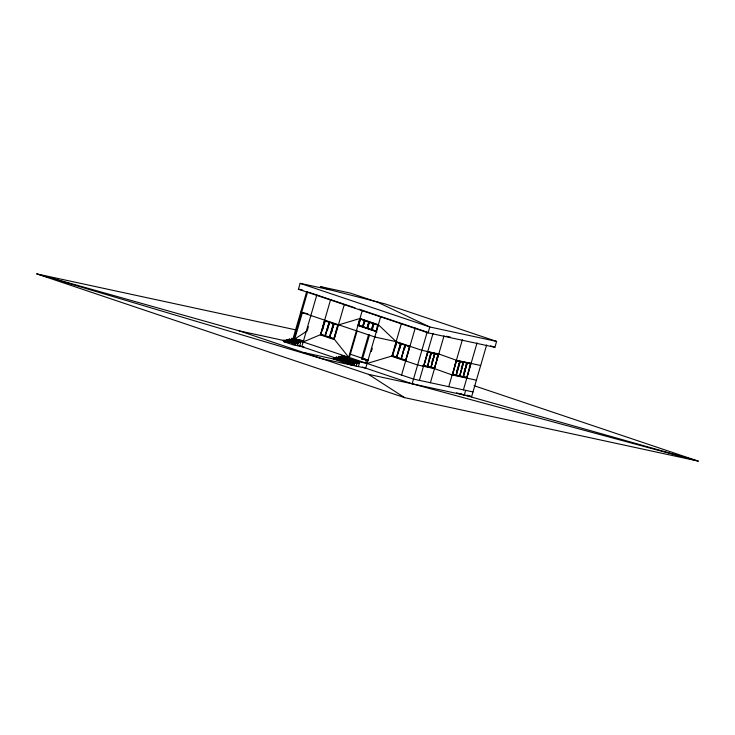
<?xml version="1.0" encoding="UTF-8"?>
<svg xmlns="http://www.w3.org/2000/svg" width="735" height="735" viewBox="0 0 735 735"><rect width="100%" height="100%" fill="white"/><g stroke="black" fill="none" stroke-linecap="round" stroke-linejoin="round"><path stroke-width="1.1" d="M298.438 289.222L300.146 283.352L329.51 289.7L385.342 303.978L496.612 341.417L494.912 347.287L428.101 332.845L298.438 289.222L302.783 290.169M304.069 347.012L292.989 344.761L283.793 341.665L284.142 340.489L295.534 344.063L284.142 340.489M286.338 340.966L286.678 339.79L298.079 343.355L286.678 339.79M288.883 340.268L289.222 339.092L300.624 342.657L289.222 339.092M291.427 339.57L291.767 338.394L303.408 340.911M472.991 391.939L413.52 379.085L293.054 338.559L306.706 291.565L307.625 291.878L293.972 338.872M292.989 344.761L293.338 343.585M302.388 312.596L294.707 339.028L307.212 330.906M295.194 345.229L295.874 342.887M297.399 345.707L298.419 342.188M299.604 346.185L300.964 341.49L303.904 342.124M301.8 346.663L316.822 294.965M307.423 330.006L308.378 326.698M303.169 341.959L320.754 334.59L324.64 320.166M323.473 326.037L325.035 320.662L320.754 334.59L334.214 339.101M322.84 329.28L323.731 326.211M324.328 324.172L325.035 320.662M327.259 330.759L328.15 327.7M328.738 325.66L329.629 322.591L329.234 322.095L324.989 335.629L325.385 336.125M332.587 326.956L333.185 324.907M331.678 331.163L333.865 323.63L333.258 323.841L329.399 337.117L329.804 337.613M331.669 332.248L332.56 329.188M333.157 327.139L333.865 323.63L329.234 322.095L325.164 336.079L329.455 322.15L325.219 321.112M333.993 339.046L338.054 325.072L359.957 318.503L378.341 324.695L396.137 341.637L421.881 350.301L438.767 353.948L456.407 360.26L480.662 365.506M333.718 357.789L333.378 358.956L351.771 365.148L352.111 363.972L354.316 364.45L333.718 357.789L352.111 363.972M335.583 359.433L336.262 357.091L356.852 363.752L336.262 357.091M338.467 357.559L338.807 356.383L341.003 356.861L359.397 363.053L338.807 356.383M341.003 356.861L341.352 355.685L349.419 357.43L357.1 330.998L356.365 330.842M377.027 331.898L357.908 325.55L359.957 318.503M362.778 326.395L358.671 325.035L360.343 318.999L358.891 325.081L358.285 325.293L376.348 331.347L371.478 329.344L373.123 323.712L373.729 323.501L372.81 326.671M363.898 324.705L364.992 320.947L364.588 320.451L362.557 326.349L362.961 326.845M353.967 365.626L354.656 363.274M368.06 325.072L369.264 322.003L368.658 322.206L367.022 327.847L367.812 328.086L367.206 328.297L369.043 321.948L367.592 328.04L371.882 329.84L373.509 323.455L371.882 329.84M356.172 366.103L357.201 362.575M368.345 325.173L369.264 322.003M368.088 327.148L369.227 322.399L373.729 323.501M358.377 366.572L359.737 361.877L367.077 363.467L392.628 355.804L396.533 342.133L396.137 341.637L374.758 337.025M368.52 360.508L361.528 358.891L368.575 334.664M362.447 359.204L369.494 334.967M372.526 326.579L373.343 323.758M372.544 328.646L373.637 324.888M376.302 331.742L378.341 324.695M371.34 351.505L372.296 348.206M405.711 360.573L392.251 356.071L396.312 342.087L409.772 346.589L408.835 349.814M395.522 346.663L396.413 343.603M399.665 346.938L400.263 344.899M400.005 346.846L400.942 343.622L400.336 343.824L396.487 357.1L396.882 357.596M399.932 348.151L400.823 345.082M405.362 345.101L401.08 359.038L404.755 345.312L405.362 345.101L400.722 343.567L396.661 357.55L401.126 344.063M404.351 349.639L405.242 346.571M408.495 349.906L409.092 347.866M405.665 360.968L409.928 346.277M401.567 375.061L415.22 328.067M474.057 385.691L698.25 461.111L412.16 383.789L427.173 332.091L402.486 323.786M419.4 380.353L433.053 333.359M422.57 365.947L423.81 365.956L427.761 351.569M429.019 359.075L430.793 352.947L431.399 352.736L427.669 366.407L427.063 366.618M431.95 361.877L432.841 358.809M433.429 356.769L434.321 353.71L434.927 353.498L431.188 367.169L430.591 367.381M434.651 353.406L430.866 367.472L434.927 353.498L431.123 352.644L427.338 366.719L431.399 352.736L427.605 351.881M436.36 359.571L438.17 354.169L434.504 368.639L452.144 374.951L476.399 380.188M422.671 365.598L434.385 368.235L438.767 353.948M430.407 382.733L444.059 335.739M454.689 365.947L456.251 360.573L471.089 363.439M448.727 386.693L462.379 339.699M451.226 374.639L452.466 374.639L456.407 360.26M456.812 370.835L459.807 361.335L460.211 361.831L456.352 375.107L455.746 375.319M459.044 364.808L459.807 361.335M461.258 368.538L463.041 362.41L463.647 362.199L459.917 375.879L459.311 376.09M464.226 371.35L465.117 368.29M465.714 366.241L466.606 363.182L467.203 362.971L463.473 376.651L462.866 376.862M464.116 372.553L466.927 362.879L470.767 363.742L469.849 363.43M469.27 367.013L469.867 364.973M466.826 378.121L470.767 363.742M463.408 389.872L477.061 342.877M465.65 390.349L464.281 395.053L459.935 393.592M295.654 329.85L36.75 273.889L239.27 330.879L368.474 374.345L471.622 396.643L486.643 344.945M423.81 365.956L428 352.377L426.952 351.661M434.771 353.801L438.446 354.261L437.527 353.948M452.19 374.547L452.797 374.335L456.527 360.664M334.048 324.08L329.583 337.567L333.644 323.584L338.275 325.118L337.677 325.329L333.819 338.605L348.693 357.274L362.346 310.28L359.176 309.214M400.942 343.622L396.312 342.087M409.551 346.543L405.49 360.517M409.772 346.589L405.141 345.055L401.292 359.084M373.913 323.951L378.185 324.999L377.579 325.21L376.127 331.292M239.27 330.879L282.947 340.323L291.988 339.754M496.612 341.417L429.81 326.974L300.146 283.352M446.219 336.207L450.527 337.144M368.878 322.261L364.588 320.451L362.741 326.799L364.808 320.497L360.122 318.953L360.857 319.109M301.653 312.43L307.892 313.781M363.347 326.588L367.426 328.343M310.85 315.526L311.585 315.683M427.88 351.973L438.446 354.261M321.36 334.388L325.21 335.684M325.77 335.867L329.62 337.163M330.19 337.356L334.039 338.651M392.848 355.859L396.707 357.155M397.267 357.339L401.117 358.634M401.677 358.827L405.527 360.122M434.504 368.639L417.618 364.992L391.865 356.328L401.429 323.428L380.739 316.473L365.718 368.161L322.04 358.717L36.75 273.889L404.599 397.635L698.25 461.111L456.573 392.839M293.054 338.559L303.932 340.911M452.466 374.639L466.707 377.716L470.437 364.046M283.793 341.665L288.203 342.611M361.528 358.891L368.4 360.37L350.007 354.095M303.647 352.534L337.778 359.911M329.51 289.7L320.313 286.604L350.411 293.109L378.001 302.388L429.81 326.974L428.101 332.845L426.034 331.862M490.585 345.836L494.912 347.287M308.645 292.218L329.556 299.255M345.468 304.602L354.959 307.8M363.421 310.648L379.655 316.105M360.122 318.953L377.965 324.953M466.606 363.182L467.203 362.971L463.142 376.954L466.881 363.274L463.372 362.107M463.041 362.41L463.647 362.199L459.586 376.182L463.316 362.502L459.935 361.739M459.476 361.638L460.082 361.427L456.022 375.41L459.752 361.73L456.251 360.573M300.734 312.127L375.493 337.19M324.815 320.616L338.054 325.072M466.302 377.23L463.197 376.559M462.747 376.458L459.641 375.787M459.182 375.686L456.077 375.015M433.99 367.748L430.912 367.077M455.626 374.914L452.521 374.244M430.462 366.986L427.393 366.315M426.943 366.223L423.865 365.552M467.276 395.182L471.622 396.643M347.48 356.778L349.419 357.43M291.767 338.394L300.964 341.49M341.352 355.685L359.737 361.877M282.947 340.323L286.172 341.398M296.894 345.009L336.593 358.368M362.474 367.068L412.16 383.789M368.474 374.345L404.599 397.635M364.882 358.809L367.077 363.467M330.612 299.604L320.377 334.857L334.168 339.496L344.412 304.253L330.612 299.604"/></g></svg>
